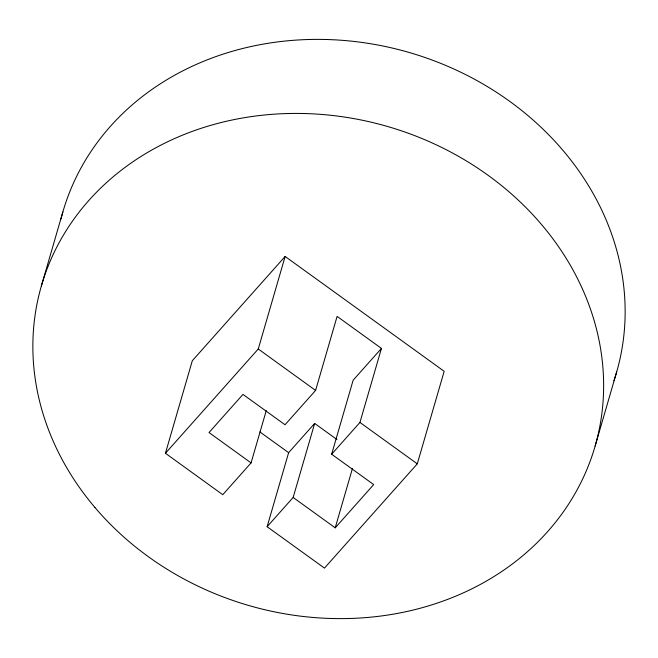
<?xml version="1.0" encoding="UTF-8"?>
<svg xmlns="http://www.w3.org/2000/svg" width="658" height="658" viewBox="0 0 658 658"><rect width="100%" height="100%" fill="white"/><g stroke="black" fill="none" stroke-linecap="round" stroke-linejoin="round"><path stroke-width="0.99" d="M41.347 286.024L62.855 211.991M266.268 410.592L251.068 462.903L222.774 494.701L165.438 453.272L192.317 360.732L285.136 256.456L444.175 371.301L417.287 463.841L324.468 568.109L267.123 526.713L288.632 452.679L314.664 423.431L336.929 439.503M165.438 453.272L258.257 348.995L285.136 256.456M251.068 462.903L209.022 432.545L242.975 394.397L285.029 424.755L315.593 390.424L337.102 316.391L381.451 348.411L359.942 422.436L331.64 454.226L373.695 484.584L335.21 527.823L293.155 497.464L314.664 423.431M331.64 454.226L353.149 380.201L381.451 348.411M335.21 527.823L352.417 468.603M595.145 446.009L616.653 371.976M267.123 526.713L293.155 497.464M359.942 422.436L417.287 463.841M259.885 431.928L288.632 452.679M258.257 348.995L315.593 390.424M60.988 218.875A288.22 249.357 16.2 0 1 409.975 52.714A288.22 249.357 16.2 0 1 613.93 380.735M94.867 507.4A288.22 249.357 16.2 0 0 583.761 476.598A288.22 249.357 16.2 0 0 276.105 114.048A288.22 249.357 16.2 0 0 94.867 507.4"/></g></svg>
